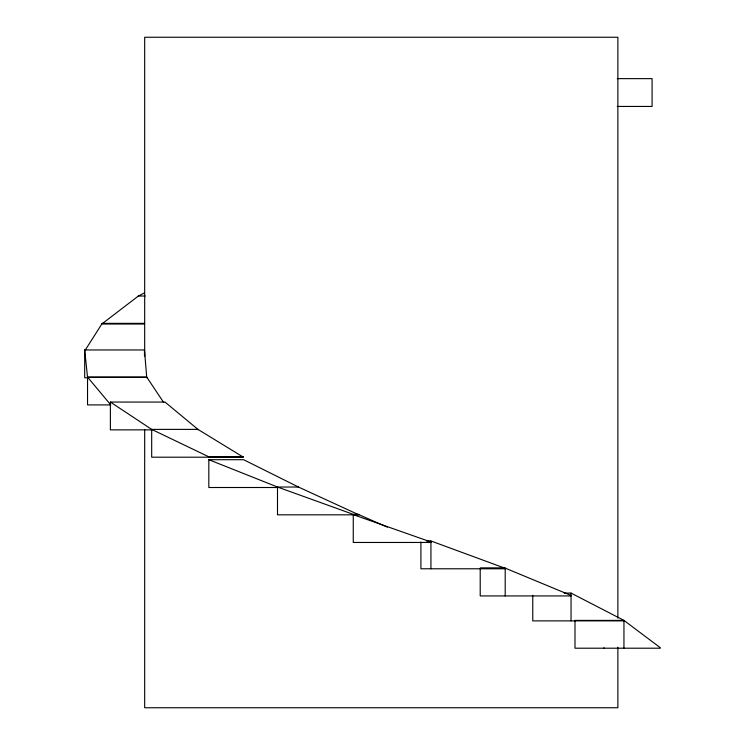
<?xml version="1.0" encoding="UTF-8"?>
<svg xmlns="http://www.w3.org/2000/svg" width="745" height="745" viewBox="0 0 745 745"><rect width="100%" height="100%" fill="white"/><g stroke="black" fill="none" stroke-linecap="round" stroke-linejoin="round"><path stroke-width="1.12" d="M84.688 350.979L102.037 323.647L144.539 323.647M144.539 323.824L102.037 323.824L138.402 296.016L144.511 292.869M617.232 78.635L652.089 78.635L652.089 106.442L617.232 106.442M145.238 296.016L138.402 296.016L138.402 296.491M102.037 323.349L144.539 323.349M87.538 377.771L84.688 377.771L84.688 349.964L144.474 349.964L146.746 377.771M110.754 404.917L87.538 404.917L87.538 377.119L146.746 377.119L163.732 402.561M146.746 377.296L87.538 377.296L84.688 349.964M110.381 402.058L164.99 402.058L197.956 429.39L243.401 457.197L151.682 457.197L151.682 429.39L110.381 402.058L110.381 429.865L152.213 429.865M197.956 429.865L197.956 429.39L151.682 429.39L208.619 456.722L243.401 456.722M208.824 459.702L243.606 459.702L298.438 487.025L358.913 514.832L277.503 514.832L277.503 487.025L208.824 459.702L208.824 487.509L277.876 487.509M298.438 487.509L298.438 487.025L277.503 487.025L353.26 514.357L358.913 514.357M426.475 540.972L430.927 540.972L505.203 568.305L480.208 568.305M428.701 541.988L430.927 541.988L353.26 514.655L358.913 514.655L387.288 527.162M430.927 542.462L353.26 542.462L353.26 514.357M571.043 595.451L505.203 568.128L480.208 568.128L480.208 595.935L571.043 595.935M505.203 568.78L420.906 568.78L420.906 541.988M564.086 593.076L571.043 593.076L623.947 620.399L660.312 647.731L660.312 648.206L574.991 648.206L574.991 620.399L623.947 620.399L623.947 648.206M623.947 620.883L532.759 620.883L532.759 595.385M87.538 377.119L110.381 404.442M617.875 618.117L617.875 37.25L144.679 37.25L144.679 356.203M617.875 647.219L617.875 707.75L144.679 707.75L144.679 429.539M604.027 647.731L604.027 648.206M571.043 593.076L571.043 620.883M505.203 568.128L505.203 595.935M430.927 540.972L430.927 568.78M208.619 456.722L208.619 457.197M144.474 349.964L144.474 355.756"/></g></svg>
